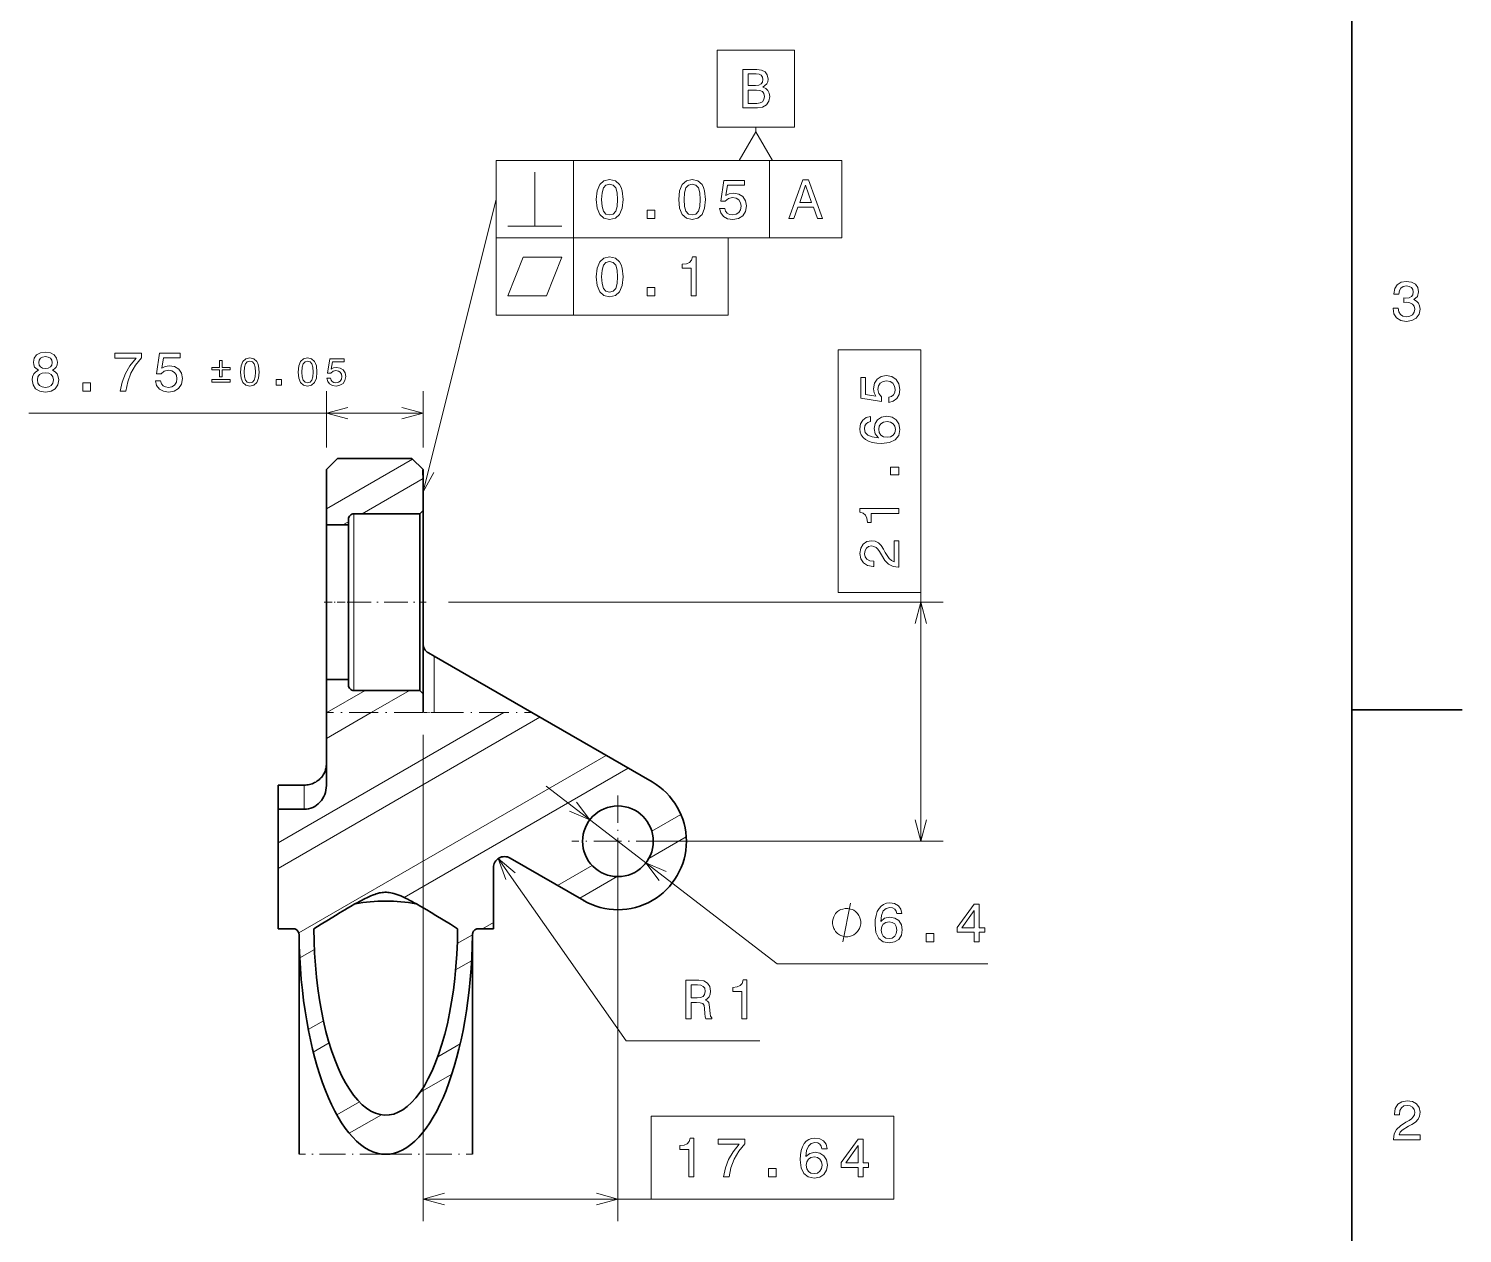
# Model space of a CAD drawing. Extents: x 0 to 420, y 0 to 297.
# Drawn here: x 290.2 to 420, y 101.1 to 210.2 of the extents above; entities that cross this region are included whole.
import ezdxf

# ---------------------------------------------------------------- set-up
doc = ezdxf.new("R2010")
doc.units = 0
doc.linetypes.add('DASHDOT', pattern=[18.5, 12, -3, 0.5, -3])

msp = doc.modelspace()

# ---------------------------------------------------------------- linework, layer by layer
at = {"color": 7, "lineweight": 35}
msp.add_line((410, 10), (410, 287), dxfattribs=at)
at = {"color": 7, "lineweight": 13, "ltscale": 0.010048}
msp.add_line((356.043152, 200.838531), (356.043152, 201.240448), dxfattribs=at)
at = {"color": 7, "lineweight": 13, "ltscale": 0.175}
for p, q in [((332.543152, 198.240448), (332.543152, 191.240448)), ((339.543152, 198.240448), (339.543152, 191.240448)), ((357.287231, 198.240448), (357.287231, 191.240448)), ((363.823273, 198.240448), (363.823273, 191.240448)), ((332.543152, 191.240448), (332.543152, 184.240448)), ((339.543152, 191.240448), (339.543152, 184.240448)), ((353.551208, 191.240448), (353.551208, 184.240448))]:
    msp.add_line(p, q, dxfattribs=at)
at = {"color": 7, "lineweight": 13}
for p, q in [((332.543152, 198.240448), (363.823273, 198.240448)), ((332.543152, 191.240448), (363.823273, 191.240448)), ((332.543152, 184.240448), (353.551208, 184.240448)), ((290.21936, 175.359772), (325.918152, 175.359772)), ((370.988953, 136.587234), (370.988953, 159.114716)), ((328.213165, 158.240448), (372.988953, 158.240448)), ((312.793152, 136.44548), (333.222656, 148.240448)), ((312.793152, 134.136078), (336.499237, 147.8228)), ((325.918152, 146.240448), (325.918152, 102.192154)), ((314.670166, 128.291565), (342.499237, 144.358688)), ((324.218262, 131.494751), (344.499237, 143.203995)), ((337.063873, 141.591476), (357.977692, 125.48024)), ((345.559814, 136.587234), (372.988953, 136.587234)), ((332.718262, 135.019073), (344.322021, 118.503983)), ((343.559814, 134.587234), (343.559814, 102.192154)), ((325.918152, 104.192154), (346.559814, 104.192154))]:
    msp.add_line(p, q, dxfattribs=at)
at = {"color": 7, "lineweight": 13, "ltscale": 0.127983}
for p, q in [((317.168152, 172.240448), (317.168152, 177.359772)), ((325.918152, 172.240448), (325.918152, 177.359772))]:
    msp.add_line(p, q, dxfattribs=at)
at = {"color": 7, "lineweight": 35, "ltscale": 0.035355}
for p, q in [((317.168152, 170.240448), (318.168152, 171.240448)), ((325.918152, 170.240448), (324.918152, 171.240448))]:
    msp.add_line(p, q, dxfattribs=at)
at = {"color": 7, "lineweight": 13, "ltscale": 0.22522}
msp.add_line((317.168152, 166.684189), (324.970001, 171.188599), dxfattribs=at)
at = {"color": 7, "lineweight": 35, "ltscale": 0.125}
msp.add_line((317.168152, 170.240448), (317.168152, 165.240448), dxfattribs=at)
at = {"color": 7, "lineweight": 35, "ltscale": 0.16875}
msp.add_line((324.918152, 171.240448), (318.168152, 171.240448), dxfattribs=at)
at = {"color": 7, "lineweight": 35, "ltscale": 0.0925}
msp.add_line((325.918152, 170.240448), (325.918152, 166.540451), dxfattribs=at)
at = {"color": 7, "lineweight": 13, "ltscale": 0.159308}
msp.add_line((320.399567, 166.240448), (325.918152, 169.426605), dxfattribs=at)
at = {"color": 7, "lineweight": 35, "ltscale": 0.14875}
for p, q in [((319.668152, 166.240448), (325.618164, 166.240448)), ((319.668152, 150.240448), (325.618164, 150.240448))]:
    msp.add_line(p, q, dxfattribs=at)
at = {"color": 7, "lineweight": 13, "ltscale": 0.2}
for p, q in [((319.668152, 158.240448), (319.668152, 166.240448)), ((319.668152, 150.240448), (319.668152, 158.240448))]:
    msp.add_line(p, q, dxfattribs=at)
at = {"color": 7, "lineweight": 35, "ltscale": 0.010606}
for p, q in [((325.618164, 166.240448), (325.918152, 166.540451)), ((325.618164, 150.240448), (325.918152, 149.940445))]:
    msp.add_line(p, q, dxfattribs=at)
at = {"color": 7, "lineweight": 35, "ltscale": 0.2}
for p, q in [((325.618164, 158.240448), (325.618164, 166.240448)), ((325.618164, 150.240448), (325.618164, 158.240448))]:
    msp.add_line(p, q, dxfattribs=at)
at = {"color": 7, "lineweight": 35, "ltscale": 0.2075}
for p, q in [((325.918152, 158.240448), (325.918152, 166.540451)), ((325.918152, 149.940445), (325.918152, 158.240448))]:
    msp.add_line(p, q, dxfattribs=at)
at = {"color": 7, "lineweight": 35, "ltscale": 0.175}
for p, q in [((317.168152, 165.240448), (317.168152, 158.240448)), ((319.168152, 158.240448), (319.168152, 165.240448)), ((317.168152, 158.240448), (317.168152, 151.240448)), ((319.168152, 151.240448), (319.168152, 158.240448))]:
    msp.add_line(p, q, dxfattribs=at)
at = {"color": 7, "lineweight": 35, "ltscale": 0.05}
for p, q in [((317.168152, 165.240448), (319.168152, 165.240448)), ((317.168152, 151.240448), (319.168152, 151.240448))]:
    msp.add_line(p, q, dxfattribs=at)
at = {"color": 7, "lineweight": 13, "ltscale": 0.014452}
msp.add_line((318.667511, 165.240448), (319.168152, 165.529495), dxfattribs=at)
at = {"color": 7, "lineweight": 35, "ltscale": 0.0125}
for p, q in [((319.168152, 165.740448), (319.168152, 165.240448)), ((319.168152, 151.240448), (319.168152, 150.740448))]:
    msp.add_line(p, q, dxfattribs=at)
at = {"color": 7, "linetype": 'DASHDOT', "lineweight": 13, "ltscale": 0.060001}
msp.add_line((316.96814, 158.240448), (319.368164, 158.240448), dxfattribs=at)
at = {"color": 7, "linetype": 'DASHDOT', "lineweight": 13, "ltscale": 0.1785}
msp.add_line((319.073151, 158.240448), (326.213165, 158.240448), dxfattribs=at)
at = {"color": 7, "lineweight": 35, "ltscale": 0.014434}
msp.add_line((326.918152, 153.354446), (326.418152, 153.643127), dxfattribs=at)
at = {"color": 7, "lineweight": 35, "ltscale": 0.2557}
msp.add_line((335.775848, 148.240448), (326.918152, 153.354446), dxfattribs=at)
at = {"color": 7, "lineweight": 13, "ltscale": 0.12785}
msp.add_line((326.918152, 153.354446), (326.918152, 148.240448), dxfattribs=at)
at = {"color": 7, "lineweight": 35, "ltscale": 0.075}
msp.add_line((317.168152, 151.240448), (317.168152, 148.240448), dxfattribs=at)
at = {"color": 7, "lineweight": 13, "ltscale": 0.1}
for p, q in [((317.222656, 148.240448), (320.686737, 150.240448)), ((321.222656, 148.240448), (324.686737, 150.240448))]:
    msp.add_line(p, q, dxfattribs=at)
at = {"color": 7, "lineweight": 35, "ltscale": 0.0425}
msp.add_line((325.918152, 149.940445), (325.918152, 148.240448), dxfattribs=at)
at = {"color": 7, "lineweight": 35, "ltscale": 0.16482}
msp.add_line((317.168152, 141.647629), (317.168152, 148.240448), dxfattribs=at)
at = {"color": 7, "linetype": 'DASHDOT', "lineweight": 13, "ltscale": 0.21875}
msp.add_line((325.918152, 148.240448), (317.168152, 148.240448), dxfattribs=at)
at = {"color": 7, "lineweight": 13, "ltscale": 0.117043}
msp.add_line((317.168152, 145.899582), (321.222656, 148.240448), dxfattribs=at)
at = {"color": 7, "lineweight": 13, "ltscale": 0.001573}
msp.add_line((317.168152, 148.208984), (317.222656, 148.240448), dxfattribs=at)
at = {"color": 7, "linetype": 'DASHDOT', "lineweight": 13, "ltscale": 0.025}
msp.add_line((326.918152, 148.240448), (325.918152, 148.240448), dxfattribs=at)
at = {"color": 7, "linetype": 'DASHDOT', "lineweight": 13, "ltscale": 0.221442}
msp.add_line((326.918152, 148.240448), (335.775848, 148.240448), dxfattribs=at)
at = {"color": 7, "lineweight": 35, "ltscale": 0.314193}
msp.add_line((346.659821, 141.956589), (335.775848, 148.240448), dxfattribs=at)
at = {"color": 7, "lineweight": 35, "ltscale": 0.25}
msp.add_line((410, 148.5), (420, 148.5), dxfattribs=at)
at = {"color": 7, "lineweight": 35, "ltscale": 0.054936}
msp.add_line((312.793152, 139.483536), (312.793152, 141.680984), dxfattribs=at)
at = {"color": 7, "lineweight": 35, "ltscale": 0.059375}
for p, q in [((312.793152, 141.680984), (315.168152, 141.680984)), ((315.168152, 139.483536), (312.793152, 139.483536))]:
    msp.add_line(p, q, dxfattribs=at)
at = {"color": 7, "lineweight": 13, "ltscale": 0.054936}
msp.add_line((315.168152, 139.483536), (315.168152, 141.680984), dxfattribs=at)
at = {"color": 7, "linetype": 'DASHDOT', "lineweight": 13, "ltscale": 0.208}
msp.add_line((343.559814, 140.747223), (343.559814, 132.427231), dxfattribs=at)
at = {"color": 7, "lineweight": 35, "ltscale": 0.27051}
msp.add_line((312.793152, 128.663116), (312.793152, 139.483536), dxfattribs=at)
at = {"color": 7, "lineweight": 13, "ltscale": 0.076043}
msp.add_line((346.625153, 137.503189), (349.259369, 139.024048), dxfattribs=at)
at = {"color": 7, "linetype": 'DASHDOT', "lineweight": 13, "ltscale": 0.207999}
msp.add_line((347.719818, 136.587234), (339.399841, 136.587234), dxfattribs=at)
at = {"color": 7, "lineweight": 13, "ltscale": 0.09772}
msp.add_line((346.360779, 135.041138), (349.745911, 136.995544), dxfattribs=at)
at = {"color": 7, "lineweight": 35, "ltscale": 0.192451}
msp.add_line((340.459839, 131.217865), (333.793152, 135.066879), dxfattribs=at)
at = {"color": 7, "lineweight": 35, "ltscale": 0.138443}
msp.add_line((332.293152, 128.663116), (332.293152, 134.200851), dxfattribs=at)
at = {"color": 7, "lineweight": 13, "ltscale": 0.090492}
msp.add_line((338.099243, 132.58075), (341.233978, 134.390579), dxfattribs=at)
at = {"color": 7, "lineweight": 13, "ltscale": 0.098131}
msp.add_line((340.099243, 131.426056), (343.498596, 133.388672), dxfattribs=at)
at = {"color": 7, "lineweight": 35, "ltscale": 0.035004}
for p, q in [((312.793152, 128.663116), (314.193298, 128.663116)), ((330.893005, 128.663116), (332.293152, 128.663116))]:
    msp.add_line(p, q, dxfattribs=at)
at = {"color": 7, "lineweight": 13, "ltscale": 0.028274}
msp.add_line((331.313721, 128.663116), (332.293152, 129.228592), dxfattribs=at)
at = {"color": 7, "lineweight": 35, "ltscale": 0.498623}
for p, q in [((314.693146, 128.185349), (314.693146, 108.240448)), ((330.393158, 128.185349), (330.393158, 108.240448))]:
    msp.add_line(p, q, dxfattribs=at)
at = {"color": 7, "lineweight": 35, "ltscale": 0.001}
for p, q in [((314.695465, 128.162048), (314.697327, 128.122101)), ((330.390839, 128.162048), (330.388977, 128.122101))]:
    msp.add_line(p, q, dxfattribs=at)
at = {"color": 7, "lineweight": 13, "ltscale": 0.039557}
msp.add_line((329.018951, 127.338242), (330.389252, 128.129379), dxfattribs=at)
at = {"color": 7, "lineweight": 13, "ltscale": 0.038229}
msp.add_line((314.764191, 126.036453), (316.08847, 126.801025), dxfattribs=at)
at = {"color": 7, "lineweight": 13, "ltscale": 0.041418}
msp.add_line((328.872559, 124.944321), (330.307312, 125.772659), dxfattribs=at)
at = {"color": 7, "lineweight": 13, "ltscale": 0.476868}
msp.add_line((357.977692, 125.48024), (377.052429, 125.48024), dxfattribs=at)
at = {"color": 7, "lineweight": 13, "ltscale": 0.039599}
msp.add_line((315.532135, 119.551613), (316.9039, 120.343597), dxfattribs=at)
at = {"color": 7, "lineweight": 13, "ltscale": 0.041427}
msp.add_line((315.984253, 117.50325), (317.419342, 118.331802), dxfattribs=at)
at = {"color": 7, "lineweight": 13, "ltscale": 0.058572}
msp.add_line((327.252563, 117.080811), (329.281555, 118.252258), dxfattribs=at)
at = {"color": 7, "lineweight": 13, "ltscale": 0.301801}
msp.add_line((344.322021, 118.503983), (356.394073, 118.503983), dxfattribs=at)
at = {"color": 7, "lineweight": 13, "ltscale": 0.083575}
msp.add_line((325.637817, 113.839134), (328.532959, 115.510635), dxfattribs=at)
at = {"color": 7, "lineweight": 13, "ltscale": 0.058606}
msp.add_line((318.123749, 111.810272), (320.1539, 112.982391), dxfattribs=at)
at = {"color": 7, "lineweight": 13, "ltscale": 0.083886}
msp.add_line((319.245209, 110.148346), (322.151093, 111.82608), dxfattribs=at)
at = {"color": 7, "linetype": 'DASHDOT', "lineweight": 13, "ltscale": 0.19625}
for q in [(314.693146, 108.240448), (330.393158, 108.240448)]:
    msp.add_line((322.543152, 108.240448), q, dxfattribs=at)
at = {"color": 7, "lineweight": 13}
for points in [[(352.543152, 208.240448), (352.543152, 201.240448), (359.543152, 201.240448), (359.543152, 208.240448)], [(356.673553, 204.881653), (357.026581, 205.174164), (357.117371, 205.37085), (357.147614, 205.61293), (357.082062, 205.991165), (356.885376, 206.263504), (356.567657, 206.429932), (356.12384, 206.490448), (354.878174, 206.490448), (354.878174, 202.990448), (356.194458, 202.990448), (356.663452, 203.06105), (357.011444, 203.267822), (357.228302, 203.595642), (357.303955, 204.039444), (357.258575, 204.33699), (357.137543, 204.584106), (356.940857, 204.765656)], [(356.028015, 205.037994), (355.342133, 205.037994), (355.342133, 206.071869), (356.068359, 206.071869), (356.340698, 206.041595), (356.532349, 205.950821), (356.648346, 205.794479), (356.68869, 205.5625), (356.643311, 205.330505), (356.522247, 205.169128), (356.315491, 205.068253)], [(356.138977, 203.409027), (355.342133, 203.409027), (355.342133, 204.614365), (356.093597, 204.614365), (356.411316, 204.579071), (356.638245, 204.47316), (356.774414, 204.291595), (356.819824, 204.029358), (356.774414, 203.751984), (356.648346, 203.560333), (356.436523, 203.444336)], [(357.543152, 198.240448), (356.043152, 200.838531), (354.543152, 198.240448)], [(333.59314, 185.990448), (337.09314, 185.990448), (338.493164, 189.490448), (334.993164, 189.490448)], [(413.729126, 184.866226), (413.729126, 184.830917), (413.809814, 184.346771), (414.046844, 183.983658), (414.420044, 183.751663), (414.914276, 183.665939), (415.438782, 183.751663), (415.832153, 183.973572), (416.08429, 184.326599), (416.175079, 184.780487), (416.134735, 185.078033), (416.023773, 185.320114), (415.842224, 185.506714), (415.600159, 185.642883), (415.927948, 185.915222), (416.043945, 186.348938), (415.968292, 186.74231), (415.751434, 187.039856), (415.398407, 187.226456), (414.914276, 187.292023), (414.460388, 187.211319), (414.112396, 186.989426), (413.885468, 186.636398), (413.809814, 186.167374), (413.809814, 186.13208), (414.258636, 186.13208), (414.299011, 186.454834), (414.430115, 186.686829), (414.641937, 186.828033), (414.939484, 186.878479), (415.201721, 186.83812), (415.393372, 186.732224), (415.509369, 186.560745), (415.554749, 186.328766), (415.509369, 186.081635), (415.388336, 185.915222), (415.176514, 185.814346), (414.889069, 185.784088), (414.692383, 185.789139), (414.692383, 185.390717), (414.939484, 185.400803), (415.257202, 185.355423), (415.494232, 185.234375), (415.635468, 185.037689), (415.685883, 184.780487), (415.630402, 184.487976), (415.484161, 184.271118), (415.252167, 184.134949), (414.944519, 184.089569), (414.626801, 184.139999), (414.394806, 184.29129), (414.248566, 184.533371), (414.193085, 184.866226)], [(291.112, 179.245926), (290.854797, 179.104721), (290.678284, 178.908035), (290.567352, 178.660919), (290.532043, 178.363373), (290.612732, 177.91452), (290.844727, 177.566528), (291.222961, 177.344635), (291.737366, 177.258896), (292.246735, 177.344635), (292.624969, 177.566528), (292.856964, 177.91452), (292.942719, 178.363373), (292.902374, 178.660919), (292.796448, 178.908035), (292.614899, 179.104721), (292.362732, 179.245926), (292.564453, 179.366974), (292.705688, 179.533401), (292.791412, 179.735123), (292.821655, 179.982239), (292.740967, 180.340317), (292.529175, 180.627777), (292.186218, 180.814377), (291.737366, 180.884979), (291.283478, 180.814377), (290.940552, 180.627777), (290.723694, 180.340317), (290.648041, 179.982239), (290.673248, 179.735123), (290.759003, 179.533401)], [(291.127136, 179.941895), (291.16748, 180.163803), (291.288513, 180.335266), (291.480164, 180.441177), (291.737366, 180.481522), (291.989532, 180.441177), (292.181183, 180.335266), (292.302216, 180.163803), (292.347595, 179.941895), (292.302216, 179.714951), (292.181183, 179.538437), (291.989532, 179.42244), (291.737366, 179.387146), (291.480164, 179.42749), (291.288513, 179.538437), (291.16748, 179.714951)], [(298.508423, 177.359772), (299.017792, 177.359772), (299.184204, 178.191895), (299.476715, 178.968552), (299.890259, 179.689728), (300.429871, 180.365524), (300.429871, 180.784119), (298.029297, 180.784119), (298.029297, 180.32518), (299.94574, 180.32518), (299.390991, 179.644348), (298.972382, 178.933258), (298.679871, 178.176773)], [(301.694733, 178.272583), (301.805664, 177.859039), (302.052795, 177.536285), (302.415894, 177.334549), (302.879883, 177.258896), (303.389252, 177.34967), (303.787659, 177.596802), (304.039825, 177.990173), (304.135651, 178.494492), (304.049927, 178.963516), (303.807831, 179.331665), (303.429596, 179.568695), (302.940399, 179.654434), (302.562164, 179.593918), (302.269653, 179.42749), (302.410858, 180.370575), (303.944, 180.370575), (303.944, 180.784119), (302.072968, 180.784119), (301.795593, 178.928207), (302.199036, 178.928207), (302.491547, 179.165237), (302.864746, 179.250977), (303.187531, 179.195496), (303.434631, 179.034119), (303.590973, 178.787003), (303.646454, 178.469269), (303.590973, 178.15155), (303.429596, 177.904434), (303.182465, 177.748093), (302.864746, 177.692612), (302.597473, 177.727921), (302.390686, 177.843918), (302.23938, 178.025467), (302.163757, 178.272583)], [(363.488953, 159.114716), (370.988953, 159.114716), (370.988953, 181.094833), (363.488953, 181.094833)], [(307.502502, 178.654358), (307.746094, 178.654358), (307.746094, 179.265091), (308.445068, 179.265091), (308.445068, 179.505157), (307.746094, 179.505157), (307.746094, 180.112366), (307.502502, 180.112366), (307.502502, 179.505157), (306.803528, 179.505157), (306.803528, 179.265091), (307.502502, 179.265091)], [(309.390503, 179.081528), (309.443451, 178.527267), (309.609375, 178.131882), (309.874146, 177.89183), (310.241272, 177.814163), (310.604889, 177.89183), (310.869659, 178.131882), (311.032043, 178.527267), (311.088531, 179.081528), (311.032043, 179.632248), (310.964996, 179.85112), (310.869659, 180.031158), (310.604889, 180.271225), (310.241272, 180.352417), (309.874146, 180.271225), (309.609375, 180.027634), (309.443451, 179.632248)], [(309.729401, 179.081528), (309.757629, 179.508682), (309.845886, 179.815811), (310.004761, 179.995865), (310.241272, 180.059402), (310.474274, 179.995865), (310.633148, 179.815811), (310.721405, 179.508682), (310.749634, 179.081528), (310.721405, 178.650833), (310.633148, 178.343689), (310.474274, 178.163651), (310.241272, 178.103638), (310.004761, 178.163651), (309.845886, 178.343689), (309.757629, 178.650833)], [(314.620911, 179.081528), (314.673889, 178.527267), (314.839783, 178.131882), (315.104553, 177.89183), (315.47171, 177.814163), (315.835327, 177.89183), (316.100098, 178.131882), (316.262482, 178.527267), (316.31897, 179.081528), (316.262482, 179.632248), (316.195404, 179.85112), (316.100098, 180.031158), (315.835327, 180.271225), (315.47171, 180.352417), (315.104553, 180.271225), (314.839783, 180.027634), (314.673889, 179.632248)], [(314.959839, 179.081528), (314.988068, 179.508682), (315.076324, 179.815811), (315.235199, 179.995865), (315.47171, 180.059402), (315.704712, 179.995865), (315.863586, 179.815811), (315.951813, 179.508682), (315.980072, 179.081528), (315.951813, 178.650833), (315.863586, 178.343689), (315.704712, 178.163651), (315.47171, 178.103638), (315.235199, 178.163651), (315.076324, 178.343689), (314.988068, 178.650833)], [(317.211426, 178.523743), (317.289093, 178.234253), (317.462067, 178.008331), (317.716248, 177.867111), (318.041046, 177.814163), (318.397583, 177.877701), (318.676483, 178.05069), (318.852997, 178.32605), (318.920074, 178.679077), (318.860046, 179.007385), (318.690613, 179.265091), (318.425842, 179.431015), (318.083405, 179.491028), (317.818634, 179.448669), (317.613861, 179.332169), (317.712708, 179.992325), (318.785919, 179.992325), (318.785919, 180.281815), (317.476196, 180.281815), (317.282043, 178.982666), (317.564453, 178.982666), (317.769196, 179.14859), (318.030457, 179.208618), (318.256378, 179.169785), (318.429352, 179.056808), (318.538788, 178.88382), (318.577637, 178.661423), (318.538788, 178.439011), (318.425842, 178.266037), (318.252838, 178.156586), (318.030457, 178.117767), (317.843353, 178.142471), (317.698608, 178.223663), (317.592682, 178.350754), (317.539734, 178.523743)], [(291.016205, 178.373459), (291.061584, 178.640747), (291.207825, 178.842468), (291.434784, 178.973602), (291.737366, 179.018982), (292.034912, 178.973602), (292.261871, 178.842468), (292.408112, 178.640747), (292.458557, 178.373459), (292.408112, 178.085983), (292.261871, 177.869125), (292.034912, 177.727921), (291.737366, 177.682526), (291.434784, 177.727921), (291.207825, 177.869125), (291.061584, 178.085983)], [(295.125427, 177.359772), (295.821381, 177.359772), (295.821381, 178.111206), (295.125427, 178.111206)], [(306.803528, 178.414307), (306.803528, 178.170715), (308.445068, 178.170715), (308.445068, 178.414307)], [(312.612915, 177.884766), (313.100098, 177.884766), (313.100098, 178.410767), (312.612915, 178.410767)], [(368.076141, 176.326096), (368.489685, 176.437057), (368.812439, 176.684174), (369.01416, 177.047287), (369.089813, 177.511261), (368.999023, 178.02063), (368.751923, 178.419037), (368.358551, 178.671204), (367.854218, 178.767029), (367.385193, 178.68129), (367.017059, 178.439209), (366.780029, 178.060974), (366.694275, 177.571777), (366.754791, 177.193542), (366.921234, 176.901031), (365.978149, 177.042236), (365.978149, 178.575378), (365.564606, 178.575378), (365.564606, 176.704346), (367.420502, 176.426971), (367.420502, 176.830429), (367.183472, 177.122925), (367.097748, 177.496124), (367.153229, 177.818893), (367.314606, 178.06601), (367.561707, 178.222351), (367.879456, 178.277832), (368.197174, 178.222351), (368.444275, 178.060974), (368.600616, 177.813858), (368.656097, 177.496124), (368.620789, 177.228836), (368.504791, 177.022064), (368.323242, 176.870773), (368.076141, 176.79512)], [(366.432037, 175.051178), (366.023529, 174.955353), (365.720947, 174.733444), (365.529297, 174.390503), (365.463745, 173.946701), (365.499023, 173.649155), (365.594849, 173.391953), (365.75119, 173.165009), (365.973114, 172.973358), (366.250488, 172.822067), (366.588379, 172.711121), (366.986786, 172.640503), (367.435638, 172.620331), (368.151764, 172.701035), (368.671234, 172.948151), (368.983917, 173.346558), (369.089813, 173.891235), (368.999023, 174.380417), (368.762024, 174.753616), (368.388794, 174.995697), (367.914734, 175.081436), (367.435638, 174.995697), (367.067474, 174.763702), (366.83551, 174.40564), (366.754791, 173.961838), (366.855652, 173.482727), (367.143127, 173.124664), (366.588379, 173.200302), (366.189972, 173.361694), (365.952942, 173.60881), (365.872253, 173.951752), (365.912598, 174.203903), (366.018494, 174.395554), (366.195007, 174.521637), (366.432037, 174.587189)], [(367.9198, 174.592239), (368.237518, 174.536758), (368.479584, 174.395554), (368.640961, 174.16861), (368.691406, 173.886185), (368.640961, 173.588638), (368.484619, 173.361694), (368.242554, 173.215439), (367.924835, 173.170044), (367.612152, 173.220474), (367.375122, 173.361694), (367.223816, 173.593674), (367.168335, 173.906357), (367.223816, 174.178696), (367.370087, 174.395554), (367.607117, 174.536758)], [(368.988953, 169.75679), (368.988953, 170.452759), (368.237518, 170.452759), (368.237518, 169.75679)], [(368.988953, 166.277969), (368.988953, 166.736908), (365.463745, 166.736908), (365.463745, 166.393967), (365.771362, 166.303192), (365.978149, 166.121628), (366.099182, 165.844254), (366.139526, 165.460968), (366.497589, 165.460968), (366.497589, 166.277969)], [(368.988953, 161.402176), (368.988953, 163.8078), (368.555237, 163.8078), (368.555237, 161.906509), (368.318207, 162.012405), (368.121521, 162.19397), (367.763458, 162.753769), (367.612152, 163.051315), (367.395294, 163.384171), (367.143127, 163.621201), (366.845581, 163.75737), (366.50769, 163.8078), (366.084045, 163.722061), (365.75119, 163.485031), (365.539398, 163.121918), (365.463745, 162.652908), (365.549469, 162.168747), (365.786499, 161.800598), (366.164734, 161.563568), (366.664032, 161.48288), (366.734619, 161.48288), (366.734619, 161.941803), (366.694275, 161.941803), (366.351349, 161.987198), (366.099182, 162.123367), (365.937805, 162.340225), (365.882324, 162.627686), (365.93277, 162.920197), (366.058838, 163.137054), (366.255524, 163.278259), (366.502625, 163.32869), (366.734619, 163.293396), (366.931305, 163.197571), (367.102783, 163.036194), (367.254089, 162.814285), (367.415466, 162.516739), (367.728149, 162.022491), (368.061005, 161.674515), (368.464447, 161.467743), (368.973816, 161.402176)], [(365.544373, 129.23024), (365.544373, 129.346909), (365.486023, 129.580246), (365.427704, 129.755249), (365.369354, 129.871902), (365.252686, 130.046906), (365.077698, 130.221909), (364.90271, 130.338577), (364.786041, 130.396912), (364.611023, 130.455246), (364.377686, 130.51358), (364.261017, 130.51358), (364.144348, 130.51358), (363.911041, 130.455246), (363.736023, 130.396912), (363.619354, 130.338577), (363.444366, 130.221909), (363.269348, 130.046906), (363.15271, 129.871902), (363.09436, 129.755249), (363.036041, 129.580246), (362.977692, 129.346909), (362.977692, 129.23024), (362.977692, 129.113571), (363.036041, 128.880249), (363.09436, 128.705246), (363.15271, 128.588577), (363.269348, 128.413574), (363.444366, 128.238571), (363.619354, 128.121902), (363.736023, 128.063568), (363.911041, 128.005249), (364.144348, 127.946907), (364.261017, 127.946907), (364.377686, 127.946907), (364.611023, 128.005249), (364.786041, 128.063568), (364.90271, 128.121902), (365.077698, 128.238571), (365.252686, 128.413574), (365.369354, 128.588577), (365.427704, 128.705246), (365.486023, 128.880249), (365.544373, 129.113571)], [(369.272736, 130.037155), (369.17691, 130.445663), (368.955017, 130.74826), (368.612091, 130.939896), (368.168274, 131.005463), (367.870728, 130.970154), (367.613525, 130.874329), (367.386566, 130.717987), (367.194946, 130.496094), (367.04364, 130.218719), (366.932678, 129.880814), (366.862091, 129.482407), (366.841919, 129.033554), (366.922607, 128.317413), (367.169708, 127.797966), (367.568146, 127.485283), (368.112793, 127.379379), (368.60199, 127.470154), (368.975189, 127.707184), (369.217255, 128.080383), (369.303009, 128.554443), (369.217255, 129.033554), (368.985291, 129.401718), (368.627197, 129.633698), (368.183411, 129.714386), (367.704285, 129.613525), (367.346222, 129.326065), (367.421875, 129.880814), (367.583252, 130.279236), (367.830383, 130.516266), (368.173309, 130.596954), (368.425476, 130.55661), (368.617126, 130.450699), (368.743195, 130.274185), (368.808777, 130.037155)], [(375.811798, 127.48024), (376.265686, 127.48024), (376.265686, 128.347672), (376.764954, 128.347672), (376.764954, 128.751129), (376.265686, 128.751129), (376.265686, 130.904587), (375.806763, 130.904587), (374.273621, 128.791473), (374.273621, 128.347672), (375.811798, 128.347672)], [(374.697235, 128.751129), (375.811798, 130.31958), (375.811798, 128.751129)], [(368.813812, 128.549408), (368.758331, 128.231689), (368.617126, 127.989609), (368.390167, 127.828224), (368.107758, 127.777794), (367.810211, 127.828224), (367.583252, 127.984566), (367.437012, 128.226639), (367.391632, 128.544357), (367.442047, 128.85704), (367.583252, 129.09407), (367.815247, 129.245377), (368.12793, 129.300842), (368.400269, 129.245377), (368.617126, 129.099121), (368.758331, 128.862091)], [(371.450409, 127.48024), (372.146362, 127.48024), (372.146362, 128.231689), (371.450409, 128.231689)], [(349.715393, 120.503983), (350.184418, 120.503983), (350.184418, 121.981644), (350.663513, 121.981644), (351.016541, 121.966522), (351.238464, 121.895912), (351.359497, 121.729492), (351.409912, 121.431938), (351.43512, 120.978043), (351.465393, 120.680496), (351.525909, 120.503983), (352.05545, 120.503983), (352.05545, 120.599808), (351.939453, 120.741013), (351.899109, 121.003265), (351.8638, 121.5681), (351.778076, 121.986694), (351.662079, 122.117813), (351.48053, 122.213638), (351.682251, 122.339722), (351.823456, 122.516235), (351.914246, 122.738129), (351.944489, 123.005424), (351.873901, 123.429054), (351.67218, 123.74678), (351.339325, 123.938416), (350.885437, 124.003983), (349.715393, 124.003983)], [(350.754303, 123.57531), (351.061951, 123.545044), (351.278809, 123.449226), (351.414978, 123.272713), (351.460358, 122.995338), (351.409912, 122.702835), (351.273743, 122.526321), (351.041748, 122.435539), (350.72403, 122.410324), (350.184418, 122.410324), (350.184418, 123.57531)], [(354.785278, 120.503983), (355.244202, 120.503983), (355.244202, 124.029198), (354.901276, 124.029198), (354.810486, 123.721558), (354.628937, 123.514786), (354.351563, 123.393753), (353.968262, 123.353409), (353.968262, 122.995338), (354.785278, 122.995338)], [(413.76947, 109.566788), (416.175079, 109.566788), (416.175079, 110.000504), (414.273773, 110.000504), (414.3797, 110.237534), (414.561249, 110.434219), (415.121033, 110.79229), (415.418579, 110.943588), (415.751434, 111.160446), (415.988464, 111.412613), (416.124634, 111.710159), (416.175079, 112.048058), (416.089355, 112.471687), (415.852325, 112.804543), (415.489197, 113.016357), (415.020172, 113.092003), (414.536041, 113.006271), (414.167877, 112.769234), (413.930847, 112.390999), (413.850159, 111.891716), (413.850159, 111.821114), (414.309082, 111.821114), (414.309082, 111.861458), (414.354462, 112.204399), (414.490631, 112.456558), (414.707489, 112.617943), (414.994965, 112.673416), (415.287476, 112.622986), (415.504333, 112.496902), (415.645538, 112.300217), (415.695984, 112.053101), (415.660675, 111.821114), (415.56485, 111.624428), (415.403473, 111.452957), (415.181549, 111.301659), (414.884003, 111.140274), (414.389771, 110.827591), (414.041779, 110.494743), (413.835022, 110.091286), (413.76947, 109.581917)], [(346.559814, 111.692154), (346.559814, 104.192154), (368.539948, 104.192154), (368.539948, 111.692154)], [(349.987061, 106.192154), (350.445984, 106.192154), (350.445984, 109.717369), (350.103058, 109.717369), (350.012268, 109.409729), (349.830719, 109.202957), (349.553345, 109.081924), (349.170044, 109.04158), (349.170044, 108.68351), (349.987061, 108.68351)], [(353.112854, 106.192154), (353.622223, 106.192154), (353.788635, 107.024292), (354.081146, 107.800949), (354.49469, 108.522125), (355.034332, 109.197922), (355.034332, 109.616501), (352.633759, 109.616501), (352.633759, 109.157578), (354.550171, 109.157578), (353.995422, 108.476738), (353.576843, 107.76564), (353.284332, 107.009155)], [(362.496277, 108.749069), (362.400452, 109.157578), (362.178558, 109.460167), (361.835632, 109.65181), (361.391815, 109.717369), (361.094269, 109.682068), (360.837067, 109.586243), (360.610107, 109.429901), (360.418457, 109.208008), (360.267181, 108.930626), (360.156219, 108.592728), (360.085632, 108.194321), (360.06543, 107.745468), (360.146149, 107.029327), (360.39325, 106.509872), (360.791687, 106.197197), (361.336334, 106.091293), (361.825531, 106.182068), (362.19873, 106.419098), (362.440796, 106.792297), (362.52655, 107.266357), (362.440796, 107.745468), (362.208801, 108.113625), (361.850739, 108.345612), (361.406952, 108.4263), (360.927826, 108.325439), (360.569763, 108.037979), (360.645416, 108.592728), (360.806793, 108.99115), (361.053925, 109.22818), (361.396851, 109.308868), (361.649017, 109.268524), (361.840668, 109.162613), (361.966736, 108.986099), (362.032288, 108.749069)], [(365.299316, 106.192154), (365.753204, 106.192154), (365.753204, 107.059586), (366.252472, 107.059586), (366.252472, 107.463043), (365.753204, 107.463043), (365.753204, 109.616501), (365.29425, 109.616501), (363.761108, 107.503387), (363.761108, 107.059586), (365.299316, 107.059586)], [(364.184753, 107.463043), (365.299316, 109.031494), (365.299316, 107.463043)], [(362.037354, 107.261322), (361.981873, 106.943596), (361.840668, 106.701523), (361.613708, 106.540138), (361.331299, 106.4897), (361.033752, 106.540138), (360.806793, 106.696472), (360.660553, 106.938553), (360.615173, 107.256271), (360.665588, 107.568954), (360.806793, 107.805984), (361.038788, 107.957283), (361.351471, 108.012756), (361.62381, 107.957283), (361.840668, 107.811035), (361.981873, 107.573997)], [(357.201904, 106.192154), (357.897858, 106.192154), (357.897858, 106.943596), (357.201904, 106.943596)]]:
    msp.add_lwpolyline(points, close=True, dxfattribs=at)
for points in [[(336.043152, 192.290451), (336.043152, 194.740448), (336.043152, 197.190445)], [(325.918152, 168.227264), (332.543152, 194.740448)], [(333.59314, 192.290451), (336.043152, 192.290451), (338.493164, 192.290451)], [(319.100006, 175.877396), (317.168152, 175.359772), (319.100006, 174.842133)], [(323.986298, 174.842133), (325.918152, 175.359772), (323.986298, 175.877396)], [(325.884277, 170.22699), (325.918152, 168.227264), (326.888672, 169.976013)], [(371.506592, 156.308594), (370.988953, 158.240448), (370.471313, 156.308594)], [(339.178528, 139.30899), (341.024811, 138.5401), (339.810333, 140.129135)], [(370.471313, 138.519073), (370.988953, 136.587234), (371.506592, 138.519073)], [(334.252411, 133.735977), (332.718262, 135.019073), (333.405334, 133.140793)], [(347.941132, 133.865463), (346.094849, 134.634354), (347.309326, 133.045319)], [(363.911041, 127.48024), (364.611023, 130.98024)], [(327.850006, 104.709793), (325.918152, 104.192154), (327.850006, 103.674515)], [(341.627991, 103.674515), (343.559814, 104.192154), (341.627991, 104.709793)]]:
    msp.add_lwpolyline(points, dxfattribs=at)
at = {"color": 7, "lineweight": 5}
for points in [[(341.595734, 194.700104), (341.671387, 193.90831), (341.908417, 193.343475), (342.286682, 193.000534), (342.811157, 192.889587), (343.330627, 193.000534), (343.708862, 193.343475), (343.940857, 193.90831), (344.021545, 194.700104), (343.940857, 195.486847), (343.845032, 195.79953), (343.708862, 196.056732), (343.330627, 196.399673), (342.811157, 196.515671), (342.286682, 196.399673), (341.908417, 196.051682), (341.671387, 195.486847)], [(342.079895, 194.700104), (342.120239, 195.310333), (342.246307, 195.7491), (342.473267, 196.006302), (342.811157, 196.097076), (343.144012, 196.006302), (343.370972, 195.7491), (343.49704, 195.310333), (343.537384, 194.700104), (343.49704, 194.084824), (343.370972, 193.646072), (343.144012, 193.38887), (342.811157, 193.303131), (342.473267, 193.38887), (342.246307, 193.646072), (342.120239, 194.084824)], [(349.06778, 194.700104), (349.143433, 193.90831), (349.380463, 193.343475), (349.758728, 193.000534), (350.283203, 192.889587), (350.802673, 193.000534), (351.180908, 193.343475), (351.412903, 193.90831), (351.493591, 194.700104), (351.412903, 195.486847), (351.317078, 195.79953), (351.180908, 196.056732), (350.802673, 196.399673), (350.283203, 196.515671), (349.758728, 196.399673), (349.380463, 196.051682), (349.143433, 195.486847)], [(349.551941, 194.700104), (349.592285, 195.310333), (349.718384, 195.7491), (349.945313, 196.006302), (350.283203, 196.097076), (350.616058, 196.006302), (350.843018, 195.7491), (350.969086, 195.310333), (351.00943, 194.700104), (350.969086, 194.084824), (350.843018, 193.646072), (350.616058, 193.38887), (350.283203, 193.303131), (349.945313, 193.38887), (349.718384, 193.646072), (349.592285, 194.084824)], [(352.768524, 193.903275), (352.879456, 193.489731), (353.126587, 193.166962), (353.489685, 192.965225), (353.953674, 192.889587), (354.463043, 192.980362), (354.86145, 193.227478), (355.113617, 193.62085), (355.209442, 194.125168), (355.123688, 194.594193), (354.881622, 194.962357), (354.503387, 195.199387), (354.014191, 195.28511), (353.635956, 195.224594), (353.343445, 195.058167), (353.48465, 196.001251), (355.017792, 196.001251), (355.017792, 196.414795), (353.146759, 196.414795), (352.869385, 194.558899), (353.272827, 194.558899), (353.565338, 194.795929), (353.938538, 194.881653), (354.261322, 194.826187), (354.508423, 194.664795), (354.664764, 194.417679), (354.720245, 194.09996), (354.664764, 193.782242), (354.503387, 193.53511), (354.256256, 193.378769), (353.938538, 193.323303), (353.671265, 193.358597), (353.464478, 193.474594), (353.313171, 193.656158), (353.237518, 193.903275)], [(359.022095, 192.990448), (359.486084, 192.990448), (359.854248, 194.019272), (361.251221, 194.019272), (361.619354, 192.990448), (362.093414, 192.990448), (360.812439, 196.495499), (360.298035, 196.495499)], [(360.015625, 194.447937), (360.555237, 195.991165), (361.094879, 194.447937)], [(346.199219, 192.990448), (346.895172, 192.990448), (346.895172, 193.741882), (346.199219, 193.741882)], [(341.595734, 187.700104), (341.671387, 186.90831), (341.908417, 186.343475), (342.286682, 186.000534), (342.811157, 185.889587), (343.330627, 186.000534), (343.708862, 186.343475), (343.940857, 186.90831), (344.021545, 187.700104), (343.940857, 188.486847), (343.845032, 188.79953), (343.708862, 189.056732), (343.330627, 189.399673), (342.811157, 189.515671), (342.286682, 189.399673), (341.908417, 189.051682), (341.671387, 188.486847)], [(350.192444, 185.990448), (350.651367, 185.990448), (350.651367, 189.515671), (350.308411, 189.515671), (350.217651, 189.208023), (350.036102, 189.001251), (349.758728, 188.880219), (349.375427, 188.839874), (349.375427, 188.481796), (350.192444, 188.481796)], [(342.079895, 187.700104), (342.120239, 188.310333), (342.246307, 188.7491), (342.473267, 189.006302), (342.811157, 189.097076), (343.144012, 189.006302), (343.370972, 188.7491), (343.49704, 188.310333), (343.537384, 187.700104), (343.49704, 187.084824), (343.370972, 186.646072), (343.144012, 186.38887), (342.811157, 186.303131), (342.473267, 186.38887), (342.246307, 186.646072), (342.120239, 187.084824)], [(346.199219, 185.990448), (346.895172, 185.990448), (346.895172, 186.741882), (346.199219, 186.741882)]]:
    msp.add_lwpolyline(points, close=True, dxfattribs=at)
at = {"color": 7, "lineweight": 35}
for points in [[(315.168152, 141.680984), (315.289734, 141.684448), (315.410858, 141.694824), (315.531128, 141.712097), (315.650085, 141.736206), (315.767273, 141.767075), (315.882263, 141.804611), (315.994659, 141.848694), (316.104004, 141.89917), (316.20993, 141.955841), (316.311981, 142.018555), (316.409821, 142.087051), (316.503082, 142.161087), (316.59137, 142.240417), (316.671783, 142.321899), (316.746918, 142.407776), (316.816589, 142.497726), (316.880463, 142.591431), (316.938416, 142.688583), (316.990143, 142.788818), (317.035553, 142.8918), (317.074463, 142.997131), (317.103363, 143.092056), (317.127014, 143.188385), (317.145386, 143.285858), (317.158051, 143.381134), (317.165619, 143.476791), (317.168152, 143.57251)], [(316.043365, 128.663116), (316.696014, 129.070419), (317.349884, 129.475479), (318.006775, 129.878235), (318.417511, 130.127106), (318.829041, 130.373428), (319.092682, 130.52919), (319.356354, 130.682983), (319.758667, 130.912842), (319.959076, 131.024612), (320.158112, 131.133377), (320.354858, 131.238297), (320.54837, 131.33847), (320.690033, 131.409561), (320.828796, 131.477051), (321.008331, 131.560791), (321.180786, 131.636703), (321.345306, 131.704269), (321.44751, 131.743484)], [(323.638855, 131.743469), (323.545227, 131.777328), (323.454773, 131.807999), (323.36731, 131.835587), (323.282684, 131.860199), (323.135468, 131.897705), (322.995422, 131.926575), (322.860931, 131.94751), (322.729462, 131.961151), (322.600342, 131.967682), (322.471893, 131.9673), (322.34256, 131.960007), (322.210724, 131.945572), (322.074738, 131.923615), (321.988586, 131.906158), (321.899841, 131.885513)], [(329.042938, 128.663116), (328.390289, 129.070419), (327.73642, 129.475479), (327.079529, 129.878235), (326.668793, 130.127106), (326.257263, 130.373428), (325.993622, 130.52919), (325.72995, 130.682983), (325.327637, 130.912842), (325.127228, 131.024612), (324.928192, 131.133377), (324.731445, 131.238297), (324.537933, 131.33847), (324.396271, 131.409561), (324.257507, 131.477051), (324.077972, 131.560791), (323.905518, 131.636703), (323.740997, 131.704269), (323.638855, 131.743469)], [(314.193298, 128.663116), (314.252594, 128.659302), (314.310913, 128.647949), (314.36734, 128.629318), (314.42099, 128.603851), (314.472595, 128.571075), (314.519775, 128.532288), (314.562103, 128.488251), (314.59906, 128.439697), (314.6297, 128.388748), (314.654785, 128.334885), (314.674194, 128.278717), (314.687775, 128.220917), (314.695465, 128.162048)], [(330.893005, 128.663116), (330.83371, 128.659302), (330.775391, 128.647949), (330.718964, 128.629318), (330.665314, 128.603851), (330.613708, 128.571075), (330.566528, 128.532288), (330.5242, 128.488251), (330.487244, 128.439697), (330.456604, 128.388748), (330.431519, 128.334885), (330.412109, 128.278717), (330.398529, 128.220917), (330.390839, 128.162048)]]:
    msp.add_lwpolyline(points, dxfattribs=at)
msp.add_circle((343.559814, 136.587234), 3.2, dxfattribs=at)
for centre, radius, start, end in [((319.668152, 165.740448), 0.5, 89.999989, 180.000009), ((326.918152, 154.509155), 1, 179.999995, 239.999997), ((319.668152, 150.740448), 0.5, 179.999991, 270.000011), ((343.559814, 136.587234), 6.2, 239.999997, 60.000002), ((333.293152, 134.200851), 1, 60.000002, 179.999995), ((322.922913, 127.842705), 4.170362, 104.2011, 110.718364)]:
    msp.add_arc(centre, radius, start, end, dxfattribs=at)
for centre, major_axis, ratio, start_param, end_param in [((315.168152, 141.647629), (0, 2.164078), 0.924178, 3.1415926536, 4.7123889804), ((322.543152, 128.683456), (6.5, 0), 0.381961, 1.1391796226, 2.0047587747), ((322.543152, 128.802536), (0, -17.017426), 0.381961, 4.7205814402, 6.7831853092), ((322.543152, 128.802505), (0, -17.01741), 0.381961, 0.5000002197, 1.5626051793), ((322.543152, 128.792267), (0, -20.551819), 0.381961, 4.7450036017, 7.8213670987)]:
    msp.add_ellipse(centre, major_axis=major_axis, ratio=ratio, start_param=start_param, end_param=end_param, dxfattribs=at)
at = {"color": 7, "lineweight": 13}
for start_param, end_param in [(3.1552257428, 3.1742072056), (6.2505707552, 6.2695531372)]:
    msp.add_ellipse((322.543152, 128.219864), major_axis=(7.850006, 0), ratio=0.381961, start_param=start_param, end_param=end_param, dxfattribs=at)

doc.saveas('drawing.dxf')
